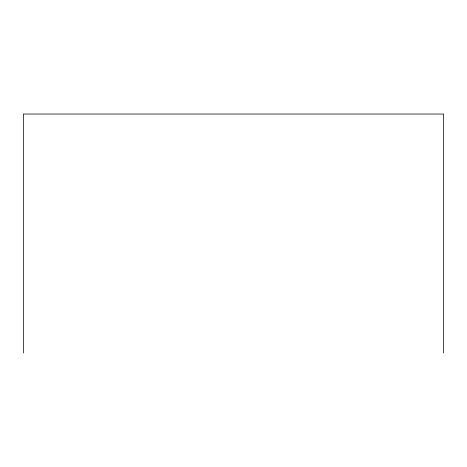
<?xml version="1.0" encoding="UTF-8"?>
<svg xmlns="http://www.w3.org/2000/svg" width="467" height="467" viewBox="0 0 467 467"><rect width="100%" height="100%" fill="white"/><g stroke="black" fill="none" stroke-linecap="round" stroke-linejoin="round"><path stroke-width="0.7" d="M443.65 352.97L443.65 114.03L23.35 114.03L23.35 352.97"/></g></svg>
